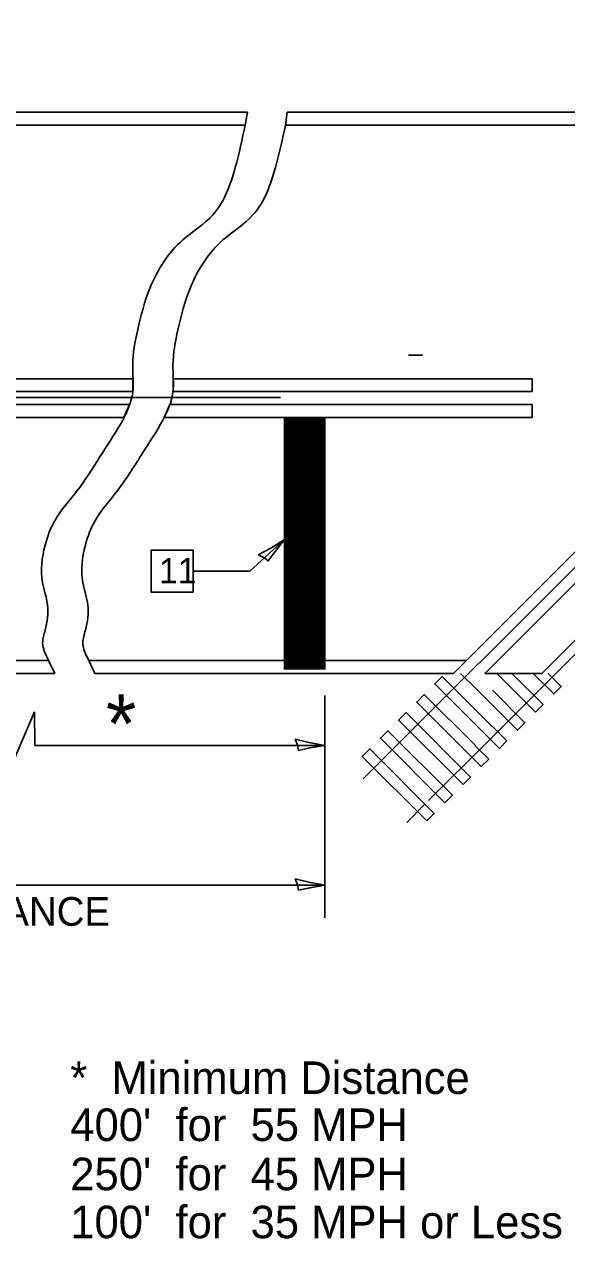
# Model space of a CAD drawing. Extents: x 100275 to 102995, y 95053 to 95493.
# Drawn here: x 102469.1 to 102512.2, y 95286.9 to 95383.4 of the extents above; entities that cross this region are included whole.
import ezdxf

# ---------------------------------------------------------------- set-up
doc = ezdxf.new("R2010")
doc.units = 0
for name, color, linetype in [('Design_PR_Roadway Dimensions', 7, 'Continuous'), ('Design_PR_Roadway Notes', 7, 'Continuous'), ('Level 14', 7, 'Continuous'), ('Level 38', 7, 'Continuous'), ('Level 9', 7, 'Continuous')]:
    doc.layers.add(name, color=color, linetype=linetype)

msp = doc.modelspace()

# ---------------------------------------------------------------- linework, layer by layer
at = {"layer": 'Design_PR_Roadway Dimensions'}
for p, q in [((102492.962, 95330.066), (102492.962, 95312.403)), ((102492.962, 95330.066), (102492.962, 95312.403)), ((102467.694, 95323.632), (102469.895, 95328.768)), ((102467.694, 95323.632), (102469.895, 95328.768)), ((102469.895, 95328.768), (102469.912, 95326.105)), ((102469.895, 95328.768), (102469.912, 95326.105)), ((102469.912, 95326.105), (102492.962, 95326.105)), ((102469.912, 95326.105), (102492.962, 95326.105)), ((102412.391, 95315.008), (102492.962, 95315.008)), ((102412.391, 95315.008), (102492.962, 95315.008))]:
    msp.add_line(p, q, dxfattribs=at)
for points in [[(102490.587, 95326.602), (102490.781, 95326.145), (102490.855, 95325.708), (102491.774, 95325.899), (102492.962, 95326.105), (102491.695, 95326.335)], [(102490.587, 95326.602), (102490.781, 95326.145), (102490.855, 95325.708), (102491.774, 95325.899), (102492.962, 95326.105), (102491.695, 95326.335)], [(102490.587, 95315.505), (102490.781, 95315.049), (102490.855, 95314.611), (102491.774, 95314.802), (102492.962, 95315.008), (102491.695, 95315.239)], [(102490.587, 95315.505), (102490.781, 95315.049), (102490.855, 95314.611), (102491.774, 95314.802), (102492.962, 95315.008), (102491.695, 95315.239)]]:
    msp.add_lwpolyline(points, close=True, dxfattribs=at)
at = {"layer": 'Design_PR_Roadway Notes'}
for p in [(102489.758, 95342.459), (102489.758, 95342.459), (102482.492, 95339.946), (102482.492, 95339.946)]:
    msp.add_line(p, (102486.986, 95339.946), dxfattribs=at)
for points in [[(102487.665, 95341.232), (102488.115, 95341.024), (102488.464, 95340.75), (102489.016, 95341.509), (102489.758, 95342.459), (102488.664, 95341.779)], [(102487.665, 95341.232), (102488.115, 95341.024), (102488.464, 95340.75), (102489.016, 95341.509), (102489.758, 95342.459), (102488.664, 95341.779)], [(102479.166, 95338.284), (102479.166, 95341.61), (102482.492, 95341.61), (102482.492, 95338.284)], [(102479.166, 95338.284), (102479.166, 95341.61), (102482.492, 95341.61), (102482.492, 95338.284)]]:
    msp.add_lwpolyline(points, close=True, dxfattribs=at)
at = {"layer": 'Level 38'}
for p, q in [((102555.924, 95383.371), (102496.001, 95323.444)), ((102555.924, 95383.371), (102496.001, 95323.444)), ((102503.165, 95331.819), (102547.73, 95376.393)), ((102503.165, 95331.819), (102547.73, 95376.393)), ((102505.65, 95331.819), (102550.215, 95376.393)), ((102505.65, 95331.819), (102550.215, 95376.393)), ((102555.654, 95376.185), (102505.839, 95326.367)), ((102555.654, 95376.185), (102505.839, 95326.367)), ((102510.188, 95331.819), (102554.753, 95376.393)), ((102510.188, 95331.819), (102554.753, 95376.393)), ((102505.65, 95331.819), (102510.188, 95331.819)), ((102505.65, 95331.819), (102510.188, 95331.819)), ((102505.838, 95326.367), (102501.194, 95321.722)), ((102505.838, 95326.367), (102501.194, 95321.722)), ((102500.898, 95321.425), (102499.46, 95319.984)), ((102500.898, 95321.425), (102499.46, 95319.984))]:
    msp.add_line(p, q, dxfattribs=at)
for points in [[(102503.736, 95331.819), (102504.964, 95330.592)], [(102503.736, 95331.819), (102504.964, 95330.592)], [(102506.615, 95331.819), (102509.691, 95328.746), (102510.284, 95329.341), (102507.801, 95331.819)], [(102506.615, 95331.819), (102509.691, 95328.746), (102510.284, 95329.341), (102507.801, 95331.819)], [(102509.497, 95331.819), (102511.131, 95330.186), (102511.723, 95330.78), (102510.682, 95331.819)], [(102509.497, 95331.819), (102511.131, 95330.186), (102511.723, 95330.78), (102510.682, 95331.819)], [(102505.088, 95328.778), (102502.282, 95331.582), (102501.688, 95330.988), (102505.07, 95327.609)], [(102505.088, 95328.778), (102502.282, 95331.582), (102501.688, 95330.988), (102505.07, 95327.609)], [(102504.905, 95326.084), (102500.841, 95330.143), (102500.249, 95329.547), (102505.374, 95324.428), (102505.966, 95325.023), (102504.899, 95326.077)], [(102504.905, 95326.084), (102500.841, 95330.143), (102500.249, 95329.547), (102505.374, 95324.428), (102505.966, 95325.023), (102504.899, 95326.077)], [(102504.964, 95330.592), (102508.253, 95327.307), (102508.844, 95327.902), (102506.265, 95330.478)], [(102504.964, 95330.592), (102508.253, 95327.307), (102508.844, 95327.902), (102506.265, 95330.478)], [(102505.07, 95327.609), (102506.812, 95325.868), (102507.405, 95326.462), (102505.089, 95328.779)], [(102505.07, 95327.609), (102506.812, 95325.868), (102507.405, 95326.462), (102505.089, 95328.779)]]:
    msp.add_lwpolyline(points, dxfattribs=at)
for points in [[(102503.933, 95322.989), (102504.526, 95323.583), (102499.403, 95328.703), (102498.81, 95328.109)], [(102503.933, 95322.989), (102504.526, 95323.583), (102499.403, 95328.703), (102498.81, 95328.109)], [(102502.495, 95321.549), (102503.087, 95322.144), (102497.962, 95327.265), (102497.37, 95326.669)], [(102502.495, 95321.549), (102503.087, 95322.144), (102497.962, 95327.265), (102497.37, 95326.669)], [(102501.054, 95320.11), (102501.647, 95320.705), (102496.524, 95325.824), (102495.931, 95325.231)], [(102501.054, 95320.11), (102501.647, 95320.705), (102496.524, 95325.824), (102495.931, 95325.231)]]:
    msp.add_lwpolyline(points, close=True, dxfattribs=at)
at = {"layer": 'Level 9'}
for p, q in [((102370.039, 95376.393), (102486.805, 95376.393)), ((102370.039, 95376.393), (102486.805, 95376.393)), ((102486.805, 95376.393), (102486.634, 95375.369)), ((102486.805, 95376.393), (102486.634, 95375.369)), ((102489.957, 95376.393), (102489.829, 95375.369)), ((102489.957, 95376.393), (102489.829, 95375.369)), ((102489.957, 95376.393), (102547.73, 95376.393)), ((102489.957, 95376.393), (102547.73, 95376.393)), ((102370.039, 95375.369), (102486.634, 95375.369)), ((102370.039, 95375.369), (102486.634, 95375.369)), ((102489.829, 95375.369), (102546.708, 95375.369)), ((102489.829, 95375.369), (102546.708, 95375.369)), ((102500.708, 95357.104), (102499.605, 95357.104)), ((102500.708, 95357.104), (102499.605, 95357.104)), ((102378.526, 95353.74), (102489.435, 95353.74)), ((102378.526, 95353.74), (102489.435, 95353.74)), ((102492.962, 95352.108), (102489.758, 95352.108)), ((102492.962, 95352.108), (102489.758, 95352.108)), ((102492.962, 95352.108), (102489.758, 95352.108)), ((102489.758, 95352.108), (102489.758, 95332.12)), ((102492.962, 95352.108), (102489.758, 95352.108)), ((102492.962, 95352.108), (102489.758, 95352.108)), ((102492.962, 95352.108), (102489.758, 95352.108)), ((102489.758, 95352.108), (102489.758, 95332.12)), ((102489.833, 95352.108), (102489.833, 95332.12)), ((102489.833, 95352.108), (102489.833, 95332.12)), ((102489.946, 95352.108), (102489.946, 95332.12)), ((102489.946, 95352.108), (102489.946, 95332.12)), ((102490.058, 95352.108), (102490.058, 95332.12)), ((102490.058, 95352.108), (102490.058, 95332.12)), ((102490.171, 95352.108), (102490.171, 95332.12)), ((102490.171, 95352.108), (102490.171, 95332.12)), ((102490.284, 95352.108), (102490.284, 95332.12)), ((102490.284, 95352.108), (102490.284, 95332.12)), ((102490.397, 95352.108), (102490.397, 95332.12)), ((102490.397, 95352.108), (102490.397, 95332.12)), ((102490.51, 95352.108), (102490.51, 95332.12)), ((102490.51, 95352.108), (102490.51, 95332.12)), ((102490.622, 95352.108), (102490.622, 95332.12)), ((102490.622, 95352.108), (102490.622, 95332.12)), ((102490.735, 95352.108), (102490.735, 95332.12)), ((102490.735, 95352.108), (102490.735, 95332.12)), ((102490.849, 95352.108), (102490.849, 95332.12)), ((102490.849, 95352.108), (102490.849, 95332.12)), ((102490.961, 95352.108), (102490.961, 95332.12)), ((102490.961, 95352.108), (102490.961, 95332.12)), ((102491.075, 95352.108), (102491.075, 95332.12)), ((102491.075, 95352.108), (102491.075, 95332.12)), ((102491.186, 95352.108), (102491.186, 95332.12)), ((102491.186, 95352.108), (102491.186, 95332.12)), ((102491.301, 95352.108), (102491.301, 95332.12)), ((102491.301, 95352.108), (102491.301, 95332.12)), ((102491.414, 95352.108), (102491.414, 95332.12)), ((102491.414, 95352.108), (102491.414, 95332.12)), ((102491.527, 95352.108), (102491.527, 95332.12)), ((102491.527, 95352.108), (102491.527, 95332.12)), ((102491.639, 95352.108), (102491.639, 95332.12)), ((102491.639, 95352.108), (102491.639, 95332.12)), ((102491.752, 95352.108), (102491.752, 95332.12)), ((102491.752, 95352.108), (102491.752, 95332.12)), ((102491.866, 95352.108), (102491.866, 95332.12)), ((102491.866, 95352.108), (102491.866, 95332.12)), ((102491.978, 95352.108), (102491.978, 95332.12)), ((102491.978, 95352.108), (102491.978, 95332.12)), ((102492.09, 95352.108), (102492.09, 95332.12)), ((102492.09, 95352.108), (102492.09, 95332.12)), ((102492.203, 95352.108), (102492.203, 95332.12)), ((102492.203, 95352.108), (102492.203, 95332.12)), ((102492.317, 95352.108), (102492.317, 95332.12)), ((102492.317, 95352.108), (102492.317, 95332.12)), ((102492.429, 95352.108), (102492.429, 95332.12)), ((102492.429, 95352.108), (102492.429, 95332.12)), ((102492.541, 95352.108), (102492.541, 95332.12)), ((102492.541, 95352.108), (102492.541, 95332.12)), ((102492.654, 95352.108), (102492.654, 95332.12)), ((102492.654, 95352.108), (102492.654, 95332.12)), ((102492.768, 95352.108), (102492.768, 95332.12)), ((102492.768, 95352.108), (102492.768, 95332.12)), ((102492.885, 95352.108), (102492.885, 95332.12)), ((102492.885, 95352.108), (102492.885, 95332.12)), ((102492.962, 95352.108), (102492.962, 95332.12)), ((102492.962, 95352.108), (102492.962, 95332.12)), ((102370.039, 95332.843), (102471.02, 95332.843)), ((102370.039, 95332.843), (102471.02, 95332.843)), ((102471.02, 95332.843), (102471.51, 95331.819)), ((102471.02, 95332.843), (102471.51, 95331.819)), ((102474.205, 95332.856), (102474.694, 95331.819)), ((102474.205, 95332.856), (102474.694, 95331.819)), ((102474.213, 95332.843), (102504.187, 95332.843)), ((102474.213, 95332.843), (102504.187, 95332.843)), ((102457.927, 95331.819), (102471.51, 95331.819)), ((102457.927, 95331.819), (102471.51, 95331.819)), ((102474.694, 95331.819), (102503.165, 95331.819)), ((102474.694, 95331.819), (102503.165, 95331.819))]:
    msp.add_line(p, q, dxfattribs=at)
for points in [[(102404.406, 95354.202), (102477.699, 95354.202), (102477.699, 95355.227), (102404.406, 95355.227), (102404.042, 95355.23)], [(102480.902, 95354.202), (102509.41, 95354.202), (102509.41, 95355.227), (102480.902, 95355.227)], [(102480.902, 95354.202), (102509.41, 95354.202), (102509.41, 95355.227), (102480.902, 95355.227)], [(102377.599, 95352.151), (102477.005, 95352.151), (102477.448, 95353.177), (102377.599, 95353.177)], [(102377.599, 95352.151), (102477.005, 95352.151), (102477.448, 95353.177), (102377.599, 95353.177)], [(102480.2, 95352.151), (102509.41, 95352.151), (102509.41, 95353.177), (102480.643, 95353.177)], [(102480.2, 95352.151), (102509.41, 95352.151), (102509.41, 95353.177), (102480.643, 95353.177)]]:
    msp.add_lwpolyline(points, close=True, dxfattribs=at)
for points in [[(102486.634, 95375.369), (102485.84, 95372.008), (102484.052, 95368.234), (102481.668, 95366.247), (102479.087, 95362.472), (102478.092, 95359.095), (102477.696, 95356.312), (102477.696, 95354.127), (102476.9, 95351.944), (102475.312, 95349.36), (102473.324, 95346.38), (102471.536, 95343.996), (102470.741, 95342.009), (102470.543, 95339.029), (102470.94, 95337.241), (102470.741, 95335.255), (102470.543, 95334.261), (102471.02, 95332.843)], [(102486.634, 95375.369), (102485.84, 95372.008), (102484.052, 95368.234), (102481.668, 95366.247), (102479.087, 95362.472), (102478.092, 95359.095), (102477.696, 95356.312), (102477.696, 95354.127), (102476.9, 95351.944), (102475.312, 95349.36), (102473.324, 95346.38), (102471.536, 95343.996), (102470.741, 95342.009), (102470.543, 95339.029), (102470.94, 95337.241), (102470.741, 95335.255), (102470.543, 95334.261), (102471.02, 95332.843)], [(102489.829, 95375.369), (102489.036, 95372.008), (102487.248, 95368.234), (102484.863, 95366.247), (102482.281, 95362.472), (102481.287, 95359.095), (102480.889, 95356.312), (102480.889, 95354.127), (102480.096, 95351.944), (102478.505, 95349.36), (102476.52, 95346.38), (102474.732, 95343.996), (102473.937, 95342.009), (102473.737, 95339.029), (102474.135, 95337.241), (102473.937, 95335.255), (102473.737, 95334.261), (102474.213, 95332.843)], [(102489.829, 95375.369), (102489.036, 95372.008), (102487.248, 95368.234), (102484.863, 95366.247), (102482.281, 95362.472), (102481.287, 95359.095), (102480.889, 95356.312), (102480.889, 95354.127), (102480.096, 95351.944), (102478.505, 95349.36), (102476.52, 95346.38), (102474.732, 95343.996), (102473.937, 95342.009), (102473.737, 95339.029), (102474.135, 95337.241), (102473.937, 95335.255), (102473.737, 95334.261), (102474.213, 95332.843)]]:
    msp.add_spline(points, degree=3, dxfattribs=at)

# ---------------------------------------------------------------- texts
at = {"layer": 'Design_PR_Roadway Dimensions'}
for s, height, p in [('*', 4.655, (102475.565, 95325.501)), ('*', 4.655, (102475.565, 95325.501)), ('MUTCD MANUAL FOR THIS DISTANCE', 2.28, (102419.999, 95311.778)), ('MUTCD MANUAL FOR THIS DISTANCE', 2.28, (102419.999, 95311.778))]:
    msp.add_text(s, height=height, dxfattribs=at).set_placement(p)
at = {"layer": 'Design_PR_Roadway Notes'}
msp.add_text('11', height=1.995, dxfattribs=at).set_placement((102479.791, 95338.978))
msp.add_text('11', height=1.995, dxfattribs=at).set_placement((102479.791, 95338.978))
at = {"layer": 'Level 14'}
for s, p in [('*  Minimum Distance', (102472.74, 95298.416)), ('*  Minimum Distance', (102472.74, 95298.416)), ("400'  for  55 MPH", (102472.74, 95294.682)), ("400'  for  55 MPH", (102472.74, 95294.682)), ("250'  for  45 MPH", (102472.74, 95290.777)), ("250'  for  45 MPH", (102472.74, 95290.777)), ("100'  for  35 MPH or Less", (102472.74, 95286.963)), ("100'  for  35 MPH or Less", (102472.74, 95286.963))]:
    msp.add_text(s, height=2.58733, dxfattribs=at).set_placement(p)

doc.saveas('drawing.dxf')
